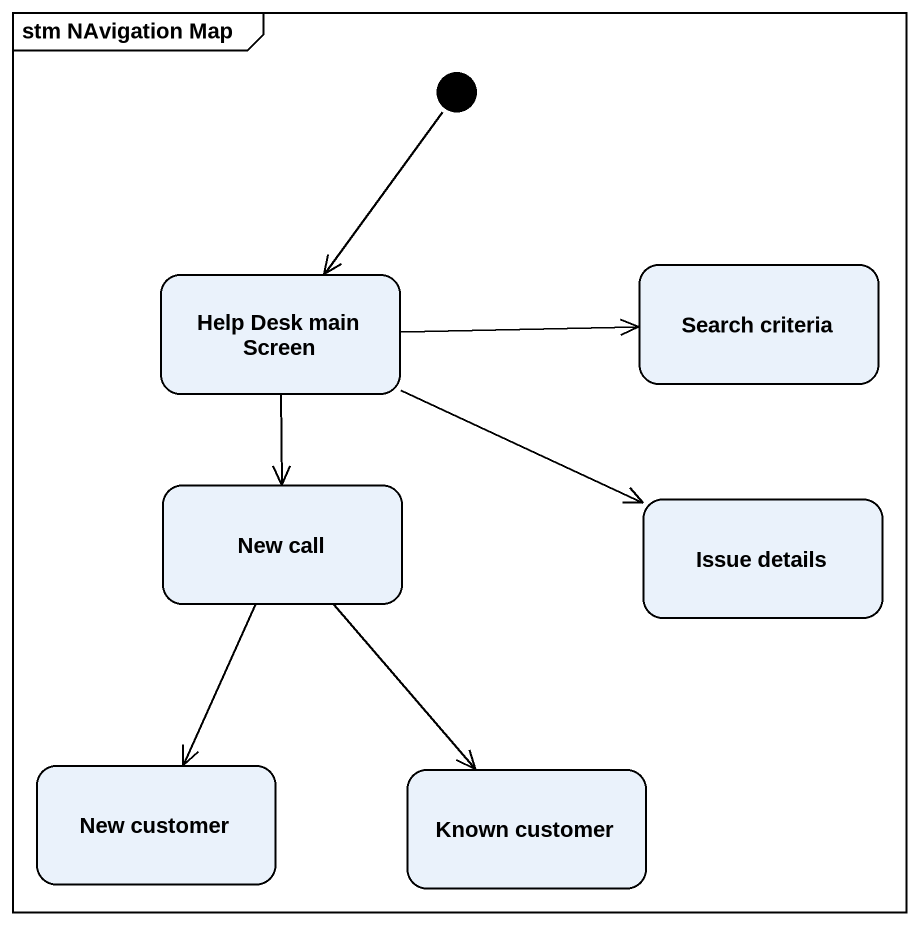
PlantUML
@startuml
mainframe stm NAvigation Map
hide empty description
state "Search criteria" as Search_criteria
state "Help Desk main Screen" as Help_Desk_main_Screen
state "New call" as New_call
state "Issue details" as Issue_details
state "New customer" as New_customer
state "Known customer" as Known_customer
[*] --> Help_Desk_main_Screen
Help_Desk_main_Screen -right-> Search_criteria
Help_Desk_main_Screen --> New_call
Help_Desk_main_Screen -right-> Issue_details
New_call --> New_customer
New_call --> Known_customer
@enduml
